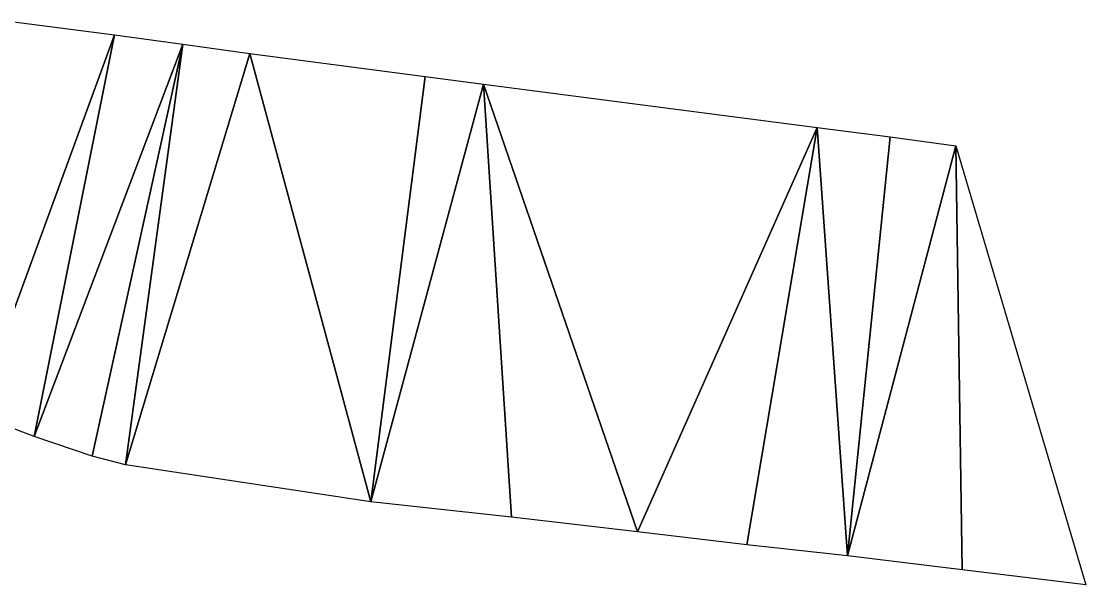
# Model space of a CAD drawing. Header units: millimetres. Extents: x 236046 to 236475, y 140480 to 140633.
# Drawn here: x 236423.6 to 236475.3, y 140505.8 to 140533.1 of the extents above; entities that cross this region are included whole.
import ezdxf

# ---------------------------------------------------------------- set-up
doc = ezdxf.new("R2010")
doc.units = ezdxf.units.MM
doc.layers.add('pas de calque', color=7, linetype='Continuous')

msp = doc.modelspace()

# ---------------------------------------------------------------- linework, layer by layer
at = {"layer": 'pas de calque'}
for points in [[(236421.352, 140514.049, 81.072), (236422.948, 140533.135, 80.456), (236428.093, 140532.471, 80.739), (236421.352, 140514.049, 81.072)], [(236421.352, 140514.049, 81.072), (236428.093, 140532.471, 80.739), (236424.189, 140512.962, 81.249), (236421.352, 140514.049, 81.072)], [(236428.093, 140532.471, 80.739), (236431.419, 140532.018, 80.924), (236424.189, 140512.962, 81.249), (236428.093, 140532.471, 80.739)], [(236424.189, 140512.962, 81.249), (236431.419, 140532.018, 80.924), (236427.014, 140512.006, 81.431), (236424.189, 140512.962, 81.249)], [(236428.635, 140511.587, 81.53), (236427.014, 140512.006, 81.431), (236431.419, 140532.018, 80.924), (236428.635, 140511.587, 81.53)], [(236434.666, 140531.575, 81.108), (236428.635, 140511.587, 81.53), (236431.419, 140532.018, 80.924), (236434.666, 140531.575, 81.108)], [(236428.635, 140511.587, 81.53), (236434.666, 140531.575, 81.108), (236440.549, 140509.793, 82.188), (236428.635, 140511.587, 81.53)], [(236434.666, 140531.575, 81.108), (236443.188, 140530.451, 81.556), (236440.549, 140509.793, 82.188), (236434.666, 140531.575, 81.108)], [(236446.025, 140530.082, 81.712), (236440.549, 140509.793, 82.188), (236443.188, 140530.451, 81.556), (236446.025, 140530.082, 81.712)], [(236440.549, 140509.793, 82.188), (236446.025, 140530.082, 81.712), (236447.381, 140509.039, 82.565), (236440.549, 140509.793, 82.188)], [(236453.512, 140508.329, 82.915), (236447.381, 140509.039, 82.565), (236446.025, 140530.082, 81.712), (236453.512, 140508.329, 82.915)], [(236446.025, 140530.082, 81.712), (236462.241, 140527.981, 82.648), (236453.512, 140508.329, 82.915), (236446.025, 140530.082, 81.712)], [(236453.512, 140508.329, 82.915), (236462.241, 140527.981, 82.648), (236458.812, 140507.699, 83.201), (236453.512, 140508.329, 82.915)], [(236463.715, 140507.156, 83.451), (236458.812, 140507.699, 83.201), (236462.241, 140527.981, 82.648), (236463.715, 140507.156, 83.451)], [(236463.715, 140507.156, 83.451), (236462.241, 140527.981, 82.648), (236465.775, 140527.524, 82.847), (236463.715, 140507.156, 83.451)], [(236468.976, 140527.091, 83.044), (236463.715, 140507.156, 83.451), (236465.775, 140527.524, 82.847), (236468.976, 140527.091, 83.044)], [(236463.715, 140507.156, 83.451), (236468.976, 140527.091, 83.044), (236469.278, 140506.479, 83.742), (236463.715, 140507.156, 83.451)], [(236475.28, 140505.758, 84.07), (236469.278, 140506.479, 83.742), (236468.976, 140527.091, 83.044), (236475.28, 140505.758, 84.07)]]:
    msp.add_3dface(points, dxfattribs=at)

doc.saveas('drawing.dxf')
